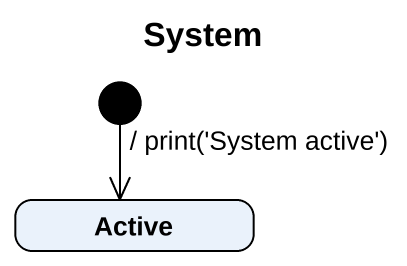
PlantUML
@startuml
title System
hide empty description
state Active
[*] --> Active : / print('System active')
@enduml
